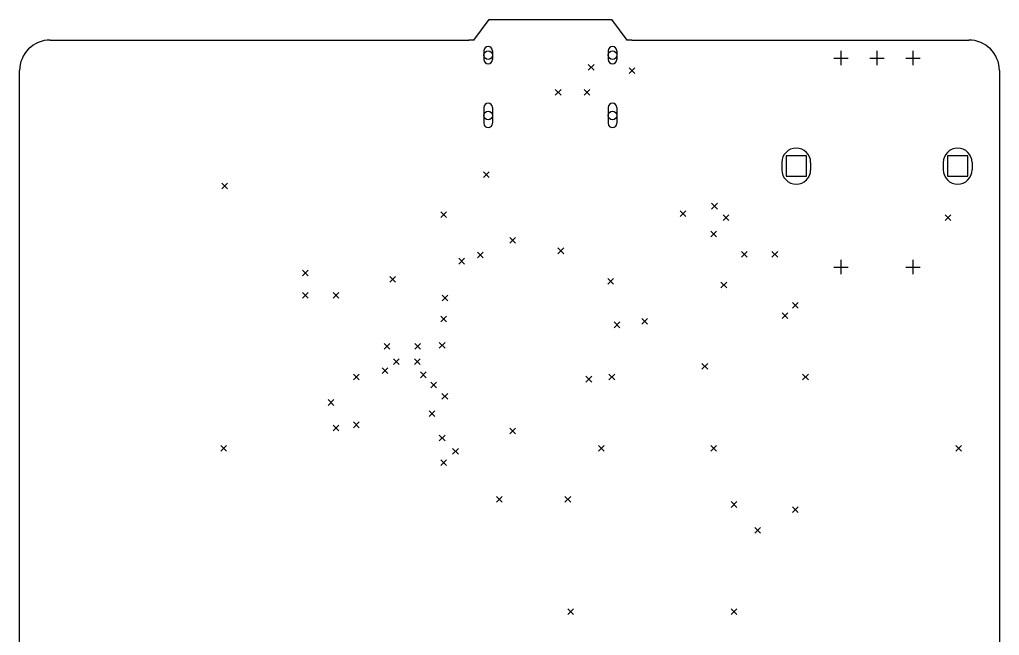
# Model space of a CAD drawing. Extents: x 72.6 to 142.4, y -98.9 to -13.5.
# Drawn here: x 74.4 to 142.4, y -56.2 to -13.5 of the extents above; entities that cross this region are included whole.
import ezdxf

# ---------------------------------------------------------------- set-up
doc = ezdxf.new("R2010")
doc.units = 0
doc.layers.add('BLACK', color=7, linetype='CONTINUOUS')

msp = doc.modelspace()

# ---------------------------------------------------------------- linework, layer by layer
at = {"layer": 'BLACK', "linetype": 'CONTINUOUS'}
for p, q in [((105.896, -14.875), (106.958, -13.4583)), ((106.958, -13.4583), (115.458, -13.4583)), ((115.458, -13.4583), (116.521, -14.875)), ((76.5, -14.875), (105.542, -14.875)), ((105.896, -14.875), (105.542, -14.875)), ((116.875, -14.875), (116.521, -14.875)), ((116.875, -14.875), (140.25, -14.875)), ((106.588, -15.625), (106.588, -16.225)), ((107.188, -15.625), (107.188, -16.225)), ((115.228, -15.625), (115.228, -16.225)), ((115.828, -15.625), (115.828, -16.225)), ((131.375, -15.625), (131.375, -16.625)), ((133.875, -15.625), (133.875, -16.625)), ((136.375, -15.625), (136.375, -16.625)), ((130.875, -16.125), (131.875, -16.125)), ((133.375, -16.125), (134.375, -16.125)), ((135.875, -16.125), (136.875, -16.125)), ((74.375, -81.4583), (74.375, -17)), ((113.842, -16.5755), (114.242, -16.9755)), ((114.242, -16.5755), (113.842, -16.9755)), ((116.675, -16.8), (117.075, -17.2)), ((117.075, -16.8), (116.675, -17.2)), ((142.375, -17), (142.375, -80.75)), ((111.55, -18.3), (111.95, -18.7)), ((111.95, -18.3), (111.55, -18.7)), ((113.55, -18.3), (113.95, -18.7)), ((113.95, -18.3), (113.55, -18.7)), ((106.588, -19.555), (106.588, -20.655)), ((107.188, -19.555), (107.188, -20.655)), ((115.228, -19.555), (115.228, -20.655)), ((115.828, -19.555), (115.828, -20.655)), ((128.982, -22.9179), (127.568, -22.9179)), ((127.568, -22.9179), (127.568, -24.3321)), ((128.982, -24.3321), (128.982, -22.9179)), ((140.182, -22.9179), (138.768, -22.9179)), ((138.768, -22.9179), (138.768, -24.3321)), ((140.182, -24.3321), (140.182, -22.9179)), ((127.275, -23.375), (127.275, -23.875)), ((129.275, -23.375), (129.275, -23.875)), ((138.475, -23.375), (138.475, -23.875)), ((140.475, -23.375), (140.475, -23.875)), ((106.56, -24.02), (106.96, -24.42)), ((106.96, -24.02), (106.56, -24.42)), ((127.568, -24.3321), (128.982, -24.3321)), ((138.768, -24.3321), (140.182, -24.3321)), ((88.4, -24.8), (88.8, -25.2)), ((88.8, -24.8), (88.4, -25.2)), ((122.4, -26.2), (122.8, -26.6)), ((122.8, -26.2), (122.4, -26.6)), ((103.6, -26.8), (104, -27.2)), ((104, -26.8), (103.6, -27.2)), ((120.217, -26.7167), (120.617, -27.1167)), ((120.617, -26.7167), (120.217, -27.1167)), ((123.2, -27), (123.6, -27.4)), ((123.6, -27), (123.2, -27.4)), ((138.6, -27), (139, -27.4)), ((139, -27), (138.6, -27.4)), ((122.342, -28.1333), (122.742, -28.5333)), ((122.742, -28.1333), (122.342, -28.5333)), ((108.4, -28.5755), (108.8, -28.9755)), ((108.8, -28.5755), (108.4, -28.9755)), ((106.156, -29.5908), (106.556, -29.9908)), ((106.556, -29.5908), (106.156, -29.9908)), ((111.739, -29.3), (112.139, -29.7)), ((112.139, -29.3), (111.739, -29.7)), ((124.467, -29.55), (124.867, -29.95)), ((124.867, -29.55), (124.467, -29.95)), ((126.592, -29.55), (126.992, -29.95)), ((126.992, -29.55), (126.592, -29.95)), ((104.849, -30.02), (105.249, -30.42)), ((105.249, -30.02), (104.849, -30.42)), ((131.375, -30.125), (131.375, -31.125)), ((136.375, -30.125), (136.375, -31.125)), ((94.0083, -30.8378), (94.4083, -31.2378)), ((94.4083, -30.8378), (94.0083, -31.2378)), ((130.875, -30.625), (131.875, -30.625)), ((135.875, -30.625), (136.875, -30.625)), ((100.062, -31.2877), (100.462, -31.6877)), ((100.462, -31.2877), (100.062, -31.6877)), ((115.2, -31.4145), (115.6, -31.8145)), ((115.6, -31.4145), (115.2, -31.8145)), ((123.05, -31.675), (123.45, -32.075)), ((123.45, -31.675), (123.05, -32.075)), ((94.0083, -32.3833), (94.4083, -32.7833)), ((94.4083, -32.3833), (94.0083, -32.7833)), ((96.1333, -32.3833), (96.5333, -32.7833)), ((96.5333, -32.3833), (96.1333, -32.7833)), ((103.7, -32.5755), (104.1, -32.9755)), ((104.1, -32.5755), (103.7, -32.9755)), ((128.008, -33.0917), (128.408, -33.4917)), ((128.408, -33.0917), (128.008, -33.4917)), ((127.3, -33.8), (127.7, -34.2)), ((127.7, -33.8), (127.3, -34.2)), ((103.6, -34.0245), (104, -34.4245)), ((104, -34.0245), (103.6, -34.4245)), ((115.638, -34.4384), (116.038, -34.8384)), ((116.038, -34.4384), (115.638, -34.8384)), ((117.56, -34.2), (117.96, -34.6)), ((117.96, -34.2), (117.56, -34.6)), ((99.675, -35.925), (100.075, -36.325)), ((100.075, -35.925), (99.675, -36.325)), ((101.8, -35.925), (102.2, -36.325)), ((102.2, -35.925), (101.8, -36.325)), ((103.504, -35.8615), (103.904, -36.2615)), ((103.904, -35.8615), (103.504, -36.2615)), ((100.325, -37), (100.725, -37.4)), ((100.725, -37), (100.325, -37.4)), ((101.774, -37), (102.174, -37.4)), ((102.174, -37), (101.774, -37.4)), ((121.734, -37.3213), (122.134, -37.7213)), ((122.134, -37.3213), (121.734, -37.7213)), ((97.55, -38.05), (97.95, -38.45)), ((97.95, -38.05), (97.55, -38.45)), ((99.5354, -37.6122), (99.9354, -38.0122)), ((99.9354, -37.6122), (99.5354, -38.0122)), ((102.197, -37.9057), (102.597, -38.3057)), ((102.597, -37.9057), (102.197, -38.3057)), ((115.274, -38.05), (115.674, -38.45)), ((115.674, -38.05), (115.274, -38.45)), ((128.717, -38.05), (129.117, -38.45)), ((129.117, -38.05), (128.717, -38.45)), ((102.904, -38.6124), (103.304, -39.0124)), ((103.304, -38.6124), (102.904, -39.0124)), ((113.684, -38.2082), (114.084, -38.6082)), ((114.084, -38.2082), (113.684, -38.6082)), ((103.688, -39.396), (104.088, -39.796)), ((104.088, -39.396), (103.688, -39.796)), ((95.7845, -39.8262), (96.1845, -40.2262)), ((96.1845, -39.8262), (95.7845, -40.2262)), ((102.8, -40.6), (103.2, -41)), ((103.2, -40.6), (102.8, -41)), ((97.55, -41.375), (97.95, -41.775)), ((97.95, -41.375), (97.55, -41.775)), ((96.1333, -41.5916), (96.5333, -41.9916)), ((96.5333, -41.5916), (96.1333, -41.9916)), ((108.4, -41.8), (108.8, -42.2)), ((108.8, -41.8), (108.4, -42.2)), ((103.505, -42.2946), (103.905, -42.6946)), ((103.905, -42.2946), (103.505, -42.6946)), ((88.3416, -43.0083), (88.7416, -43.4083)), ((88.7416, -43.0083), (88.3416, -43.4083)), ((104.426, -43.2154), (104.826, -43.6154)), ((104.826, -43.2154), (104.426, -43.6154)), ((114.55, -43.0084), (114.95, -43.4084)), ((114.95, -43.0084), (114.55, -43.4084)), ((122.342, -43.0083), (122.742, -43.4083)), ((122.742, -43.0083), (122.342, -43.4083)), ((139.342, -43.0083), (139.742, -43.4083)), ((139.742, -43.0083), (139.342, -43.4083)), ((103.6, -44), (104, -44.4)), ((104, -44), (103.6, -44.4)), ((107.467, -46.55), (107.867, -46.95)), ((107.867, -46.55), (107.467, -46.95)), ((112.225, -46.55), (112.625, -46.95)), ((112.625, -46.55), (112.225, -46.95)), ((123.758, -46.901), (124.158, -47.301)), ((124.158, -46.901), (123.758, -47.301)), ((128.008, -47.2584), (128.408, -47.6584)), ((128.408, -47.2584), (128.008, -47.6584)), ((125.4, -48.6995), (125.8, -49.0995)), ((125.8, -48.6995), (125.4, -49.0995)), ((112.425, -54.3416), (112.825, -54.7416)), ((112.825, -54.3416), (112.425, -54.7416)), ((123.758, -54.3416), (124.158, -54.7416)), ((124.158, -54.3416), (123.758, -54.7416))]:
    msp.add_line(p, q, dxfattribs=at)
at = {"layer": 'BLACK'}
for centre in [(106.888, -15.925), (115.528, -15.925), (106.888, -20.105), (115.528, -20.105)]:
    msp.add_circle(centre, 0.3, dxfattribs=at)
for centre, radius, start, end in [((76.5, -17), 2.125, 90.001, 180), ((140.25, -17), 2.125, 0.000216, 89.9991), ((106.888, -15.625), 0.3, 0, 180), ((115.528, -15.625), 0.3, 0, 180), ((106.888, -16.225), 0.3, 180, 360), ((115.528, -16.225), 0.3, 180, 360), ((106.888, -19.555), 0.3, 0, 180), ((115.528, -19.555), 0.3, 0, 180), ((106.888, -20.655), 0.3, 180, 360), ((115.528, -20.655), 0.3, 180, 360), ((128.275, -23.375), 1, 0, 180), ((139.475, -23.375), 1, 0, 180), ((128.275, -23.875), 1, 180, 360), ((139.475, -23.875), 1, 180, 360)]:
    msp.add_arc(centre, radius, start, end, dxfattribs=at)

doc.saveas('drawing.dxf')
